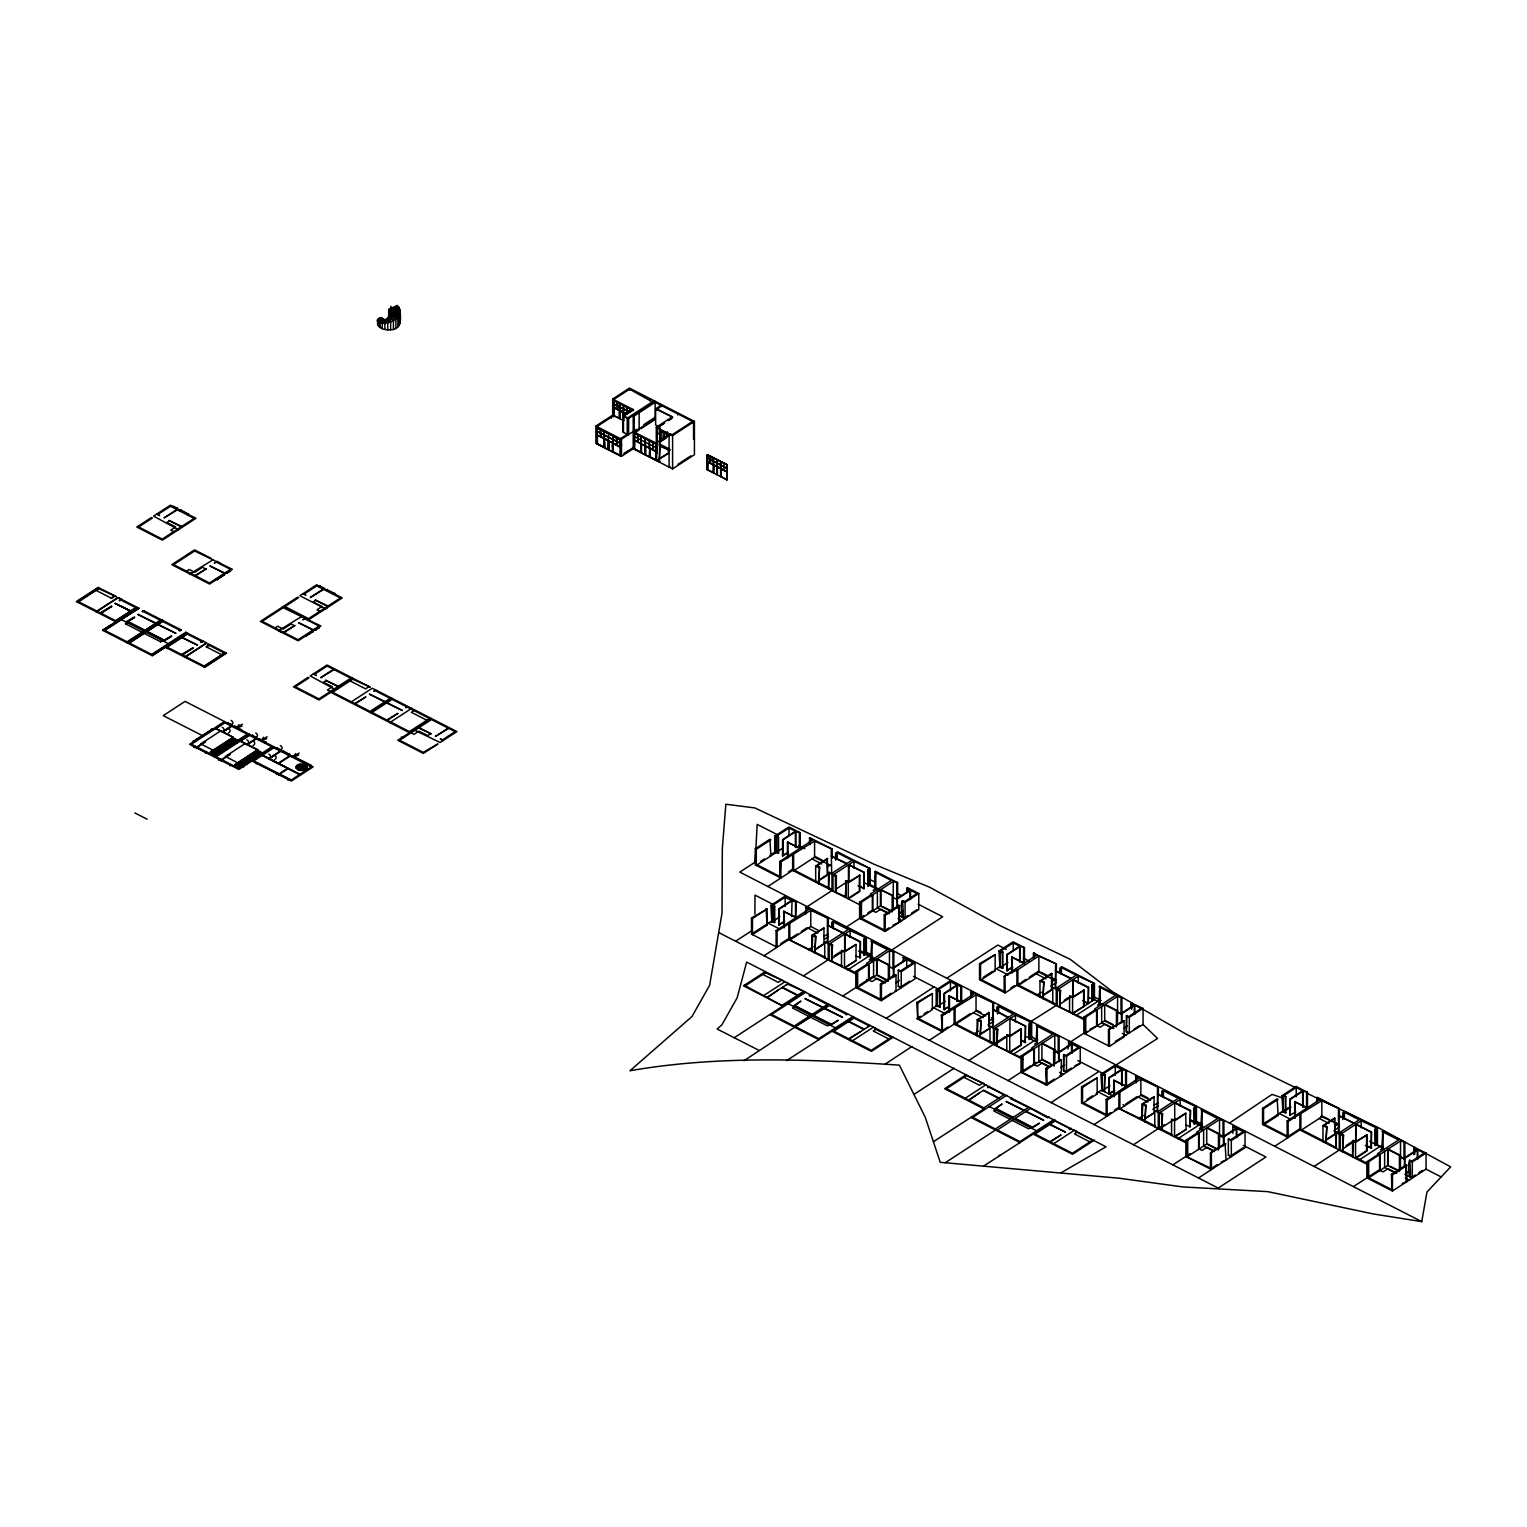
<?xml version="1.0" encoding="UTF-8"?>
<svg xmlns="http://www.w3.org/2000/svg" width="1527" height="1527" viewBox="0 0 1527 1527"><rect width="100%" height="100%" fill="white"/><g stroke="black" fill="none" stroke-linecap="round" stroke-linejoin="round"><path stroke-width="1.5" d="M596.981 427.827L620.668 439.642L620.477 455.886L596.866 443.765L596.866 427.655L620.057 439.661M597.172 443.632L597.362 435.252L597.362 443.498M613.243 451.877C607.937 430.442 625.287 459.703 620.668 439.642L596.866 427.655L596.962 434.89L620.668 447.201L620.477 438.688L627.215 434.317L627.215 418.188M604.482 439.032C607.116 462.452 599.118 430.748 608.319 440.998L608.223 449.606L608.319 440.998M608.91 441.303L608.815 449.892L608.815 441.36L613.262 443.002L613.071 436.092M612.747 443.269L612.651 451.877L612.842 443.193M613.644 416.718L613.644 399.54L629.582 389.175L653.193 402.365M626.853 414.18L627.158 407.385L627.063 414.275L613.568 407.48L613.644 400.608L632.961 410.61M613.873 400.475L613.568 407.48M619.504 418.283L613.816 415.573L613.988 407.747L619.428 410.648L619.504 418.283L619.485 403.815M620.267 455.676L620.172 447.182M623.608 412.786L623.512 420.803L623.512 412.844L627.368 414.084L627.063 407.69M621.489 456.363L633.209 448.728L672.586 468.904L694.422 454.702L694.422 421.395L629.468 388.106L612.671 399.043L612.671 415.153L595.874 426.071L595.874 443.269L621.47 456.382L621.47 439.184L628.189 434.813L628.189 418.703L655.064 401.219M634.468 440.139L634.468 432.866L634.297 449.091L656.476 460.486L656.648 451.534L634.373 440.215L634.373 432.924L656.381 444.09L656.266 451.209M634.755 440.578L634.564 448.957L640.977 452.03L641.149 443.46M640.806 452.145L640.806 443.899M641.435 444.128L641.359 452.717L641.359 444.185M645.138 445.903L645.138 454.454M649.319 456.592L649.7 447.85M649.681 456.707L649.872 448.327L649.758 456.649L656.553 460.142M656.286 460.276L656.381 451.381M657.259 434.222L657.202 442.811L657.011 427.694M658.633 433.706L661.878 431.568L661.878 439.795M664.608 431.817L664.455 438.134L664.226 432.046M664.703 431.855L664.226 438.02M666.975 432.256L666.975 436.226L670.181 433.992M667.566 431.988L667.356 435.729M713.166 464.762L707.555 461.994L707.555 469.686L713.262 472.397L713.605 464.494M707.383 461.536L707.497 454.664L727.157 464.742L727.043 479.841L707.306 469.839L707.306 454.798L726.909 464.609L726.967 471.671M707.745 461.86L707.306 469.839M713.643 465.01L713.567 473.046L713.567 465.067L717.308 466.384L717.308 459.799L717.098 466.269M716.85 466.651L716.755 474.668L716.965 466.575M720.649 476.443L720.591 461.708M726.718 471.805L707.306 461.593L727.157 471.805L720.935 468.846L720.706 476.691M721.145 468.732L721.03 476.5L726.718 479.783L726.699 464.742M726.967 479.898L726.909 471.404M767.088 908.985L752.467 918.49L752.467 934.619L767.088 925.114L767.088 908.985L751.494 917.994L751.494 934.104L777.071 947.217L797.609 933.875M784.21 927.805L783.637 911.39L795.949 917.689L776.098 930.611L776.098 946.721L776.976 946.148M774.723 906.313L774.723 922.423L772.757 921.411L772.757 905.301L774.723 906.313L772.318 905.587L771.879 921.984L770.906 905.358L785.069 896.158L796.388 901.961L792.074 900.758L791.578 916.62M828.188 943.648L828.188 959.758L803.412 975.906M828.321 925.209L828.321 918.319L806.237 907L805.359 914.463M832.978 891.043L832.978 874.933L853.937 861.285L870.199 868.596L870.199 884.725L868.138 885.984L867.66 869.607L868.768 868.882M836.338 891.749L836.338 875.639L835.422 876.174L835.422 892.283L846.187 896.788L846.187 880.678L848.668 881.957L859.854 875.257L859.854 891.386L848.287 898.888L848.287 882.778L859.854 875.257M842.789 996.043L855.807 987.568L881.384 1000.681L881.384 984.571L896.005 975.066L895.013 974.57L880.411 984.075L880.411 1000.185L891.1 993.237M917.746 1019.158L917.746 1003.048L932.348 993.543L916.754 1002.533L917.746 1019.158L932.348 1009.652L932.348 993.543M936.605 1005.739L940.002 1006.961L940.002 990.851L938.036 989.84L950.462 981.766L956.856 985.049L956.856 1001.158M970.16 1013.699L942.35 1031.775L941.357 1015.15L961.227 1002.246L948.916 995.928L948.916 1012.038M929.275 1040.288L942.35 1031.775L942.35 1015.646L976.039 994.879L993.581 1002.857L971.516 991.538L970.638 996.711M948.152 1007.381L943.991 1009.519L943.991 993.409L956.856 985.049M944.488 1009.767L944.488 993.657L957.353 985.297L961.666 986.499L950.348 980.697L936.185 989.916L936.185 1006.026L931.375 1009.156M949.489 1012.344L949.489 996.234M950.462 990.966L950.462 981.766M954.108 1008.011L954.108 1024.121L1022.975 1059.433M957.353 1001.407L957.353 985.297M971.516 996.138L971.516 991.538M955.081 1008.526L955.081 1024.636L976.039 1010.989L976.039 994.879M980.315 1034.466L989.229 1028.664L989.229 1012.554L977.165 1019.826L977.165 1035.955L978.024 1019.272M995.146 954.661L980.544 964.167L980.544 980.277L995.146 970.771L995.146 954.661L979.551 963.652L979.551 979.78L1005.148 992.894L1020.265 983.064M988.732 1026.125L988.732 1012.306M992.703 1003.43L992.665 1025.858L993.104 1009.462L1008.412 1017.306M993.581 1012.057L993.581 1002.857M997.036 1011.504L997.036 1006.904L999.002 1005.625L1031.66 1022.365L1031.66 1038.475L1025.991 1036.604M997.532 1014.062L997.532 1007.152L998.62 1006.446L1013.432 1014.043L993.352 1027.117L989.992 1026.411L989.992 1042.521L990.851 1041.948M998.62 1013.355L998.62 1006.446M1011.714 970.867L1011.714 957.047L1024.025 963.365L1004.174 976.268L1004.174 992.378L1005.033 991.825L981.422 979.704M997.15 1043.056L1009.92 1034.733L1009.92 1018.624L1025.686 1026.182L1010.359 1018.337M1015.417 1021.964L1015.417 1015.054L1031.66 1022.365M1019.654 962.277L1019.654 946.167L1013.26 942.884L1000.834 950.958L1002.8 951.97L1002.8 968.099L999.422 966.858L996.348 968.862L1008.164 974.913M1020.151 960.235L1020.151 946.416L1024.464 947.618L1013.145 941.815L998.982 951.035L999.956 967.66L1000.395 951.245L1002.8 951.97M1021.315 1029.026L1009.767 1036.547L1009.767 1052.657L1021.315 1045.136L1021.315 1029.026L1020.819 1044.888L1011.924 1050.671M1032.825 1048.362L1021.067 1055.997L1021.067 1072.107L1008.068 1080.582M1021.41 1040.631L1025.247 1042.578L1025.247 1026.468M1030.229 1022.651L1029.122 1023.376C1029.255 1036.279 1025.59 1038.971 1037.005 1041.223L1037.005 1025.113L1059.089 1036.432L1059.127 1061.628M1030.725 1039.028L1030.725 1022.899L1029.618 1023.624L1029.122 1039.486L1030.229 1038.761M1037.291 1026.278L1037.291 1042.387L1036.127 1041.796L1037.005 1025.113M1038.856 1045.575L1038.856 1061.704L1049.679 1067.239M1068.06 1048.954L1068.938 1041.471L1080.257 1047.274L1080.257 1063.384L1046.663 1085.239L1045.671 1068.614L1061.284 1059.604L1046.663 1069.11L1046.663 1085.239L1021.067 1072.107L1030.973 1065.674M1059.089 1036.432L1054.775 1035.23L1054.775 1051.339L1058.955 1053.496M1056.264 989.305L1056.264 1005.415L1031.049 1021.391M1058.65 1061.38L1058.65 1052.179L1071.496 1043.8L1068.06 1042.044M1061.284 1075.733L1060.292 1075.218L1061.284 1075.733L1061.284 1059.604M1080.257 1047.274L1066.514 1056.207L1066.514 1072.317L1063.556 1070.809L1063.575 1054.699L1065.961 1055.424L1078.386 1047.331L1071.992 1044.067L1058.211 1053.115L1058.211 1037.005M1063.556 1070.809L1063.995 1054.413M1071.496 1050.71L1071.496 1043.8M1071.992 1053.267L1071.992 1044.067M1097.149 1077.852L1082.548 1087.358L1082.548 1103.467L1097.149 1093.962L1097.149 1077.852L1081.555 1086.842L1081.555 1102.971L1107.151 1116.084L1107.151 1099.974L1140.841 1079.188L1158.382 1087.167L1136.298 1075.848L1135.439 1081.021M1106.159 1115.569L1106.159 1099.459L1126.01 1086.556L1113.717 1080.238L1113.717 1096.348M1108.487 1045.842L1108.487 1029.732L1124.082 1020.742L1124.082 1036.852L1109.461 1046.358L1109.346 1045.289M1118.89 1092.32L1118.89 1108.449L1094.076 1124.578M1121.658 1085.468L1121.658 1069.358L1115.264 1066.075L1102.838 1074.149L1104.804 1075.161L1104.365 1091.557L1104.804 1075.161M1122.135 1085.716L1122.135 1069.606L1126.468 1070.809L1115.149 1065.006L1100.967 1074.225L1101.96 1090.832L1102.399 1074.435L1104.365 1075.447M1126.468 1086.919L1126.468 1070.809M1134.313 1014.138L1134.313 1004.938L1130.858 1003.163L1130.858 1007.763M1136.298 1082.758L1136.298 1075.848M1158.268 1112.496L1158.249 1128.606L1157.275 1128.109M1236.297 1135.019L1236.297 1128.109L1232.862 1126.353L1232.862 1133.263M1278.137 1099.306L1263.535 1108.812L1263.535 1124.922L1278.137 1115.416L1277.164 1098.81L1262.543 1108.316L1262.543 1124.426L1288.139 1137.539L1288.139 1121.429L1321.828 1100.662L1339.37 1108.621L1317.286 1097.302L1316.427 1102.475M1294.705 1117.821L1294.705 1101.692L1307.017 1108.01L1287.146 1120.913L1287.146 1137.042L1299.42 1129.064M1274.721 1146.262L1299.878 1129.904L1299.878 1113.775M1302.646 1106.922L1302.646 1090.812L1296.251 1087.529L1283.825 1095.622L1285.791 1096.634L1285.791 1112.744L1282.394 1111.503L1262.562 1124.406M1303.123 1107.19L1303.123 1091.061L1307.456 1092.263L1296.137 1086.461L1281.955 1095.68L1282.947 1112.305L1283.386 1095.909L1285.791 1096.634M1339.37 1117.84L1339.37 1108.621M1417.285 1158.783L1417.285 1149.583L1413.849 1147.808L1413.849 1154.717M754.892 914.215L754.987 895.127L774.036 904.9M1306.883 1093.237L1377.335 1127.117L1450.65 1166.876L1426.962 1192.033L1421.752 1221.638L1373.288 1213.946L1267.734 1191.633L1182.833 1186.937L1119.138 1178.214L940.231 1162.314L925.286 1117.325L899.384 1065.14C809.902 1059.223 718.663 1055.252 629.983 1070.751L691.998 1016.524L709.616 985.278L722.004 913.241L722.328 848.554L725.859 804.233L754.892 807.936L874.303 864.358L929.676 887.244L999.593 925.419L1070.255 959.338L1112.954 992.054L1187.3 1034.81L1296.347 1088.083M233.917 741.588L234.624 739.412L230.978 740.08M258.559 754.166L259.266 751.99L255.601 752.658M300.418 770.41L302.651 764.092M377.513 320.441L378.142 318.78L386.579 320.555L377.646 321.472L377.513 319.792L386.446 320.231M378.142 321.185C375.432 328.019 385.625 330.576 390.645 329.775C401.506 329.927 401.257 317.998 399.73 310.057L388.679 311.184L399.845 311.756M399.215 314.238L399.845 312.596L388.679 312.042L399.215 314.238L399.215 325.614M305.305 768.31L305.037 765.943M384.861 329.488L384.861 322.789L388.679 316.7L388.679 309.523L397.268 305.362L399.73 309.237L399.463 324.029M241.972 726.165L236.78 727.825L239.014 724.657M266.595 738.744L261.422 740.423L263.637 737.236M298.624 755.121L293.432 756.781L295.665 753.613M386.579 321.281L378.142 319.506L379.498 318.017L385.014 320.231M397.879 316.566L399.215 315.058L388.679 312.863L397.879 316.566L397.879 327.102M382.265 322.731L388.679 317.425L384.861 323.514L382.265 322.731L382.265 328.706M222.503 731.929L222.732 731.777A5.917 3.417 0 0 0 222.236 727.253M268.828 758.919L269.306 758.595A5.917 3.417 0 0 0 268.809 754.09M743.954 1060.75L829.276 1004.403M597.057 434.813L620.057 446.724M604.215 431.53L604.406 438.459L597.172 435.386M600.55 436.493L600.455 429.507L600.798 436.607M604.158 438.344L604.158 431.282L604.215 438.593M613.988 415.459L596.866 426.567L596.866 443.765L597.191 427.694M616.45 437.81L616.774 444.93L616.641 437.676M634.392 433.153L634.297 440.272L656.476 451.935M620.057 443.307L596.981 431.244L620.248 443.174M634.583 436.684L656.076 447.697M637.58 434.775L637.981 441.837M640.958 436.512L641.187 443.689L641.187 436.627M637.752 441.723L637.656 434.718M620.344 455.332L612.842 451.744M645.138 438.65L645.348 445.827M645.348 438.764L645.425 445.769M649.299 440.788L649.299 447.85M649.509 440.902L649.509 447.965M652.697 442.544L652.907 449.701L652.869 442.41M656.476 444.357L634.297 432.981L639.145 429.908L639.145 412.729M656.19 451.801L656.648 444.242M628.189 434.813L622.997 432.16L622.997 416.031L633.056 409.484M659.206 426.51L664.569 422.96M671.746 418.245L668.158 420.593L671.861 418.303M885.106 1064.166L911.81 1046.606M886.252 1018.28L934.066 986.919M968.786 1060.502L993.466 1044.296L993.466 1028.186M193.547 741.244L212.52 728.875M224.469 721.527L189.577 744.298L238.861 769.455L273.734 746.703M215.402 728.322L224.335 722.481M215.88 728.57L224.832 722.729M226.721 723.493L228.115 722.595M193.814 747.257L195.208 746.359M194.559 747.638L195.952 746.722M220.575 730.956L200.724 743.897L213.284 750.311M196.868 746.989L205.152 741.588M230.176 725.268L231.57 724.352M197.346 747.237L205.63 741.836M196.525 748.65L197.918 747.734M222.293 731.834L231.226 726.012M224.507 730.689L228.21 728.264M222.789 732.082L231.722 726.26M233.612 727.024L235.024 726.108M236.78 727.825L242.449 724.122M205.401 753.174L206.794 752.277M240.273 730.421L241.667 729.505M210.211 752.048L233.135 737.369L215.422 728.589M210.707 752.296L232.944 737.789M213.055 753.479L235.273 738.973M238.327 742.065L237.143 741.454L217.54 754.262M214.219 756.877L249.092 734.124M240.522 741.149L249.455 735.327M251.363 736.09L252.757 735.174M218.456 759.854L219.85 758.938M219.182 760.236L220.575 759.32M245.198 743.534L225.366 756.476L237.926 762.908L257.758 749.967L240.063 741.168M221.491 759.587L229.775 754.185M254.799 737.846L256.192 736.93M221.988 759.835L230.272 754.433M221.167 761.229L222.56 760.331M246.935 744.432L255.868 738.591M247.412 744.68L256.364 738.839M258.254 739.602L259.647 738.705M261.422 740.423L267.091 736.72M230.023 765.771L231.417 764.855M264.896 743L266.309 742.103M234.853 764.626L257.09 750.12M235.33 764.874L257.567 750.368M237.678 766.077L259.914 751.57M261.785 754.052L242.163 766.84M275.986 748.669L277.38 747.772M256.154 763.901L257.567 762.985M279.193 750.311L280.586 749.394M268.695 758.595L280.243 751.055M270.909 757.43L274.402 755.159M269.191 758.843L280.739 751.303M282.4 751.952L283.793 751.036M288.317 754.968L289.71 754.052M278.067 763.366L289.615 755.827M278.544 763.634L290.111 756.094M292.001 756.858L293.394 755.941M293.432 756.781L299.101 753.078M276.864 774.475L278.258 773.559M279.155 773.826L287.439 768.425M279.651 774.074L287.935 768.673M278.83 775.487L280.224 774.571M287.687 780.011L289.08 779.094M309.485 765.79L310.897 764.874M831.871 958.498L845.08 949.909L845.08 933.799L860.407 941.644L860.407 957.753L856.132 956.074M734.239 1037.73L804.71 991.787L787.989 984.266L786.405 984.724M1161.932 1127.365L1175.16 1118.757M172.646 507.174L174.04 506.258M176.082 508.93L177.476 508.014M176.903 509.541L164.038 517.92L177.38 509.808M179.537 510.705L180.93 509.789M169.535 520.726L166.92 522.444L175.681 526.93L170.738 530.155L173.677 531.682M187.172 514.618L188.565 513.702M76.77 601.791L98.587 587.609M78.621 601.733L98.682 588.678M111.204 598.107L113.8 596.427M114.201 596.618L111.605 598.317L95.686 590.185M96.048 611.678L117.865 597.496L138.957 608.261L104.886 630.422M96.449 611.869L118.266 597.687L121.244 599.214L119.278 600.493L121.263 600.245M100.305 612.842L111.891 606.334L101.202 613.3M100.706 613.033L111.471 606.143M115.327 603.528L131.093 611.086M119.698 600.684L121.645 599.424M186.485 571.193L189.1 569.495L194.692 572.358L202.48 567.28L205.439 568.808M115.632 620.687L135.693 607.631M210.974 558.328L194.502 549.892L171.787 564.685L209.619 584.058L232.333 569.285L194.616 550.98L173.639 564.608L209.504 582.99L230.482 569.361L216.49 562.184L214.257 563.062L216.872 561.363L220.098 563.024M151.727 654.434L185.76 632.293L187.172 632.98L152.223 655.694L102.614 630.307L137.545 607.574L138.537 608.07L104.466 630.231L127.524 642.027L160.717 620.439L142.584 611.163M102.614 630.307L110.898 624.906M137.545 607.574L116.147 621.489M103.034 630.479L138.957 608.261M213.417 559.588L189.94 573.98M195.017 575.564L206.45 568.712L195.513 575.832M127.218 621.623L134.3 617.137M142.526 611.659L144.34 611.048L142.106 611.487L143.443 610.609L181.255 629.945L179.919 630.823L179.003 630.384L180.358 629.506M128.153 621.584L134.72 617.309L126.798 621.432L144.931 630.689M127.982 622.043L125.367 623.741L142.316 632.407M125.787 623.932L128.383 622.233M217.216 579.592L223.992 575.183M227.046 573.179L230.119 571.193M127.123 641.817L160.297 620.248M127.237 642.886L162.148 620.191M127.619 643.096L162.549 620.382M129.49 643.02L162.645 621.451M160.411 641.684L163.007 639.985M163.408 640.195L160.812 641.874L143.862 633.228M164.153 640.042L171.616 636.225L164.611 640.786L146.897 631.701M171.196 636.034L164.21 640.577L146.477 631.51M179.422 630.575L181.255 629.945M180.396 630.517L162.263 621.26L129.07 642.848L152.108 654.625L186.752 632.789L152.223 655.694M165.336 647.181L187.134 632.999M167.187 647.124L187.248 634.068M181.618 654.51L193.204 648.002L182.496 654.968M201.679 641.455L200.591 642.161L203.435 641.34L201.01 642.352M182.018 654.72L192.784 647.811M184.614 657.068L206.431 642.886M185.015 657.259L206.851 643.058L185.76 632.293M208.741 645.081L206.126 646.78L222.045 654.911M206.546 646.971L209.142 645.291M318.914 586.75L320.307 585.853M322.369 588.525L323.762 587.609M204.179 666.077L224.259 653.022M323.17 589.136L310.305 597.496L323.667 589.384M204.294 667.146L226.111 652.964M613.663 400.818L613.969 407.213L627.273 414.141M325.805 590.281L327.198 589.384M613.969 404.025L630.365 412.214M315.803 600.321L313.188 602.02L321.968 606.524L317.005 609.75L319.964 611.258M275.051 627.921L277.666 626.223L283.259 629.086L291.046 624.009L294.005 625.536M619.676 403.911L619.676 410.496M302.938 593.717L305.877 595.225L304.35 593.946L316.776 585.853L340.406 597.973L308.549 618.664L284.938 606.563L298.662 597.63L297.689 597.133L260.353 621.413L298.185 640.806L320.918 626.013L283.182 607.708L262.205 621.336L298.07 639.718L319.048 626.089L305.056 618.912L302.823 619.79L305.438 618.091M333.44 594.194L334.833 593.297M623.665 405.609L623.36 412.385L623.474 405.495M278.506 630.708L301.983 616.316M283.602 632.293L295.016 625.44L284.079 632.56M324.774 609.273L327.179 607.708M308.664 619.752L342.258 597.897L316.662 584.784L299.865 595.702L325.461 608.834M623.913 415.993L633.552 409.732L612.671 399.043M620 418.799L620 410.839L623.111 412.538L623.207 420.44M650.617 398.948L649.758 400.608M630.365 412.443L630.174 408.931L630.155 412.366L613.663 404.006L630.174 412.118M653.193 401.296L627.654 417.902L623.436 415.745L623.493 432.408M635.079 448.671L634.201 449.243L634.201 415.936L655.159 402.307L693.544 421.967L693.544 439.165L694.422 438.593M305.782 636.32L312.577 631.911M315.631 629.907L318.685 627.921M659.664 427.064L655.637 425.002L655.637 408.892L661.076 405.342M656.553 409.923L661.573 405.59L661.573 406.659M636.549 429.373L628.628 434.527L628.628 418.417M643.821 424.64L655.064 417.348M634.201 432.046L655.159 418.417M640.92 428.763L655.159 419.486L655.159 402.307M657.144 459.99L656.286 460.562L656.286 427.255L672.224 416.871M658.977 426.567L664.34 423.036M678.122 414.122L677.244 413.607M623.989 453.595L632.751 447.888M658.729 433.763L661.706 431.969M661.859 439.566L658.691 441.627L670.296 434.317M659.473 441.857L670.448 434.718M657.144 443.88L634.201 433.134M660.714 441.551L666.077 438.077M693.43 420.898L672.472 434.527L669.093 433.821L669.093 467.128L669.971 466.556M672.586 468.904L672.586 435.596L694.422 421.395M660.141 429.278L659.263 444.891L669.971 450.446L659.263 445.96L660.141 445.407L659.263 462.089L660.141 428.209L657.144 426.682L657.144 442.792M669.093 449.931L669.971 449.377L660.141 444.319M333.535 669.36L320.689 677.721L334.031 669.609M658.939 458.825L668.349 453.271L668.349 448.556M659.435 459.073L668.349 453.271M326.186 680.546L323.552 682.245L332.332 686.749L327.37 689.975L330.328 691.483M677.95 464.265L687.093 458.31M687.532 458.043L690.891 455.867M352.622 678.122L319.048 699.958L293.451 686.845L308.053 677.339L309.046 677.854L295.303 686.787L318.933 698.889L350.771 678.179L327.141 666.077L314.715 674.151L316.261 675.449L313.302 673.941M707.402 454.951L707.497 469.705M707.593 458.005L726.623 468.197M707.593 458.215L726.699 468.14M713.224 457.928L713.51 464.552L713.414 457.795M717.098 459.913L717.098 466.498M368.236 687.15L365.621 688.849L350.122 680.908M350.466 702.42L372.302 688.219L456.936 731.586L440.139 742.504L413.874 729.83M724.008 463.215L724.008 469.82M354.722 703.584L365.907 696.866L355.218 703.832M375.68 689.937L373.714 691.216L375.298 690.758L390.129 698.354L370.03 711.429L332.638 692.265L352.737 679.191L370.278 687.169L327.026 665.008L310.248 675.927L335.157 689.479M720.992 468.274L717.251 466.957L717.442 474.802M727.157 464.742L707.306 454.798M370.145 712.498L391.981 698.297M297.841 769.665L305.247 764.836M386.827 720.038L397.993 713.338L387.324 720.286M406.926 706.963L405.8 707.688L407.404 707.211M389.824 722.595L411.66 708.375M413.989 710.589L411.336 712.307L426.835 720.248M431.339 718.473L397.764 740.309L423.361 753.422L437.963 743.935L423.246 752.353L399.616 740.251L431.454 719.541L455.084 731.643L442.658 739.736L440.253 739.011L443.212 740.519M414.561 729.391L416.279 728.264M430.328 733.914L427.713 735.613L418.932 731.128L413.97 734.353L411.011 732.845M448.194 728.112L435.329 736.491L448.69 728.379M809.176 842.942L810.035 837.769L832.12 849.088L814.578 841.11L780.889 861.896L780.889 878.006L755.292 864.893L755.292 848.764L769.913 839.258L770.887 855.883L769.913 855.387L774.704 852.257L774.704 836.147L788.886 826.928L800.205 832.73L800.205 848.84M795.395 847.39L795.395 831.28L788.982 827.997L776.575 836.071L778.102 837.369L776.136 836.357L776.136 852.486L756.285 865.389L756.285 849.279L770.887 839.774M774.704 852.257L775.697 852.753L776.136 836.357M788.524 852.429L782.53 855.75L782.53 839.64L795.395 831.28M783.027 856.017L783.027 839.888L795.872 831.528L800.205 832.73M787.455 858.269L787.455 842.16L800.186 848.191L812.612 840.117L809.176 838.342M760.77 861.323L764.416 858.938M781.9 848.726L776.575 852.2L778.541 853.211L778.541 837.082M776.136 852.486L778.541 853.211M782.53 855.75L786.195 853.364M780.774 860.808L779.896 877.491L779.896 861.381L799.747 848.478L787.455 842.16M788.371 871.993L792.169 869.512M767.852 886.481L792.628 870.371L792.628 854.242M814.578 841.11L814.578 857.239L793.62 870.867L793.62 854.757M794.498 870.295L816.563 881.613L815.685 882.186L815.685 866.057L827.271 858.537L827.768 874.895L818.835 880.697M835.574 860.045L835.574 853.135L837.54 851.856L870.199 868.596M827.768 858.785L817.06 865.752L819.56 867.031L818.682 883.713L819.56 867.031M836.052 858.002L837.159 852.677L851.971 860.274L831.891 873.349L828.512 872.642L828.512 888.752L829.39 872.07M827.462 866.878L830.077 865.179M771.879 921.984L772.318 905.587M772.757 905.301L785.183 897.227L791.578 900.491L778.713 908.87L778.713 924.98L784.725 921.64M818.357 880.449L827.271 874.647L827.271 858.537M831.642 871.802L831.242 849.661M779.209 925.228L779.209 909.119L792.074 900.758M735.632 941.224L752.105 930.477M783.637 911.39L796.388 917.403L808.814 909.328L805.359 907.572M753.326 932.921L771.345 921.201L774.723 922.423M772.757 921.411L779.858 916.792M846.187 896.788L845.309 897.361L846.187 880.678M778.713 924.98L784.229 921.392M807.21 906.656L831.986 890.527L831.986 874.417M835.67 889.287L848.458 880.964L848.458 864.855L864.206 872.413L848.897 864.568L848.897 880.678M868.138 885.984L868.138 869.856L869.264 869.13L869.264 885.259L879.705 890.604M764.015 955.749L777.071 947.217L777.071 931.107L810.78 910.34L828.321 918.319M783.637 927.5L784.076 911.104M875.544 871.344L874.666 888.027L875.544 871.344L897.628 882.663L897.628 898.773M848.668 898.067L859.357 891.119L859.357 875.009M867.66 885.736L868.768 885.011L864.53 882.835M858.04 885.87L864.206 888.542L864.206 872.413M780.774 943.686L788.371 938.742M801.331 931.451L806.924 927.805M810.78 910.34L810.78 926.45L789.803 940.098L789.803 923.969M873.177 890.336L875.83 888.619L875.83 872.509M906.599 892.875L907.458 887.702L918.777 893.505L918.777 909.615L885.202 931.47L859.606 918.357L859.606 902.228L871.363 894.593M880.888 905.664L880.888 889.535L893.18 895.853L880.449 889.821L880.449 905.95L860.598 918.853L860.598 902.743L893.295 881.461L897.628 882.663M812.765 934.715L811.887 951.397L811.887 935.288L823.95 928.015L823.95 944.125L815.036 949.928M843.152 932.768L827.386 925.209L842.713 933.054M831.757 926.965L831.757 922.365L833.723 921.086L866.382 937.826L866.382 953.936L863.843 954.948L863.843 938.838L864.95 938.112L864.95 954.222L863.843 954.948M823.95 928.015L813.261 934.963L815.742 936.242L814.864 952.924L815.742 936.242M832.253 927.213L833.341 921.907L848.172 929.504L828.073 942.579L824.714 941.854L824.714 957.983L825.592 957.41L788.829 939.582L788.829 923.472M765.313 971.63L743.477 985.831L782.836 1006.007L744.336 985.259M745.329 985.774L765.428 972.699M823.664 936.108L828.321 934.429M808.508 949.679L813.185 946.625M824.637 939.181L828.436 936.7M846.569 926.832L863.977 915.513M867.66 913.108L871.363 910.703M814.54 949.679L827.825 941.033L827.825 924.923M897.189 907.611L897.189 898.41L910.035 890.05L906.599 888.275M893.295 897.571L896.75 899.346L910.531 890.298L916.925 893.562L904.499 901.655C896.96 894.65 905.587 942.388 902.533 900.644M866.382 937.826L850.138 930.516L829.18 944.144L829.18 960.254L827.195 959.261M780.927 980.639L778.293 982.357L762.794 974.398M782.95 980.678L764.435 972.203M889.019 927.843L884.209 930.955L884.209 914.845L898.83 905.339L899.804 921.964L892.932 925.286M885.202 931.47L885.202 915.36L899.804 905.855M899.155 915.532L905.053 918.548L905.053 902.438L918.777 893.505M764.015 995.356L785.012 981.708M767.413 997.074L788.39 983.426M767.89 997.341L778.102 990.126M829.18 960.254L842.37 966.018L841.511 966.591L841.511 950.462L844.87 951.168L856.036 944.488L856.036 960.598L844.488 968.118L844.488 951.989L856.036 944.488M899.021 913.318L902.686 910.932M834.143 955.883L840.098 952.008M899.518 913.585L903.182 911.18M859.968 958.04L860.407 941.644M864.339 955.196L864.339 939.086L865.446 938.361L865.446 954.47L866.382 953.936M908.05 915.456L904.499 917.765L902.533 916.754M911.6 913.146L916.925 909.691M871.745 956.685L870.867 957.257L871.745 940.575L893.81 951.875L893.868 977.089M782.721 1004.938L802.801 991.863M1061.15 1172.717L1106.025 1146.815L805.645 992.302L771.593 1014.462L794.212 1026.068L827.405 1004.48L809.692 995.394M847.867 969.836L869.703 955.635M810.57 994.821L809.215 995.699L810.188 995.642M795.109 1006.274L792.475 1007.973L809.005 1016.448M855.807 987.568L855.807 971.458L867.546 963.823M888.943 979.17L889.382 965.064L877.071 958.765L877.071 974.875L856.781 988.084L856.781 971.955L889.497 950.691L893.81 951.875M891.787 950.004L942.713 916.754L918.09 904.156M859.72 985.03L867.546 979.933L866.572 979.418M868.997 978.979L872.585 976.65L884.4 982.701M902.781 962.105L903.66 956.933L914.978 962.735L914.978 978.845L881.384 1000.681M794.326 1027.137L829.371 1005.491L847.084 1014.558M893.371 976.841L893.371 967.622L906.236 959.261L902.781 957.486M889.497 966.801L892.951 968.576L906.733 959.51L913.127 962.793L900.701 970.867L898.296 970.141L898.296 986.27L901.235 987.778L901.235 971.668L914.978 962.735M830.134 1024.216L827.5 1025.915L810.971 1017.459M895.7 982.796L899.384 980.41M898.296 986.27L900.701 986.996M852.887 1016.524L818.816 1038.665L796.178 1027.079M786.634 1060.578L853.86 1017.02M902.476 985.831L909.577 981.212M848.707 1038.761L859.911 1032.042M849.203 1039.009L870.161 1025.38M946.797 978.196L997.818 945.041L1006.293 949.374M851.703 1041.299L873.559 1027.098M875.582 1028.148L874.704 1028.721L891.367 1037.253L871.287 1050.328L833.895 1031.164L853.975 1018.089L868.806 1025.686L868.214 1026.659M875.868 1029.313L873.253 1031.011L888.752 1038.952M936.185 1006.026L937.158 1006.522L937.158 990.412L940.002 990.851M999.956 967.66L1000.395 951.245M1012.802 967.316L1006.789 970.638L1006.789 954.528L1019.654 946.167M1007.286 970.905L1007.286 954.776L1020.151 946.416M948.916 995.928L961.666 1001.96L974.073 993.867L970.638 992.111M920.418 1016.276L916.773 1018.643L942.35 1031.775M924.064 1013.89L927.729 1011.523M1011.714 957.047L1024.464 963.079L1036.89 955.005L1033.435 953.23L1033.435 957.83M937.158 1006.522L937.597 990.126M939.811 1004.804L945.137 1001.349M983.216 977.395L992.34 971.458M1002.609 965.923L1007.935 962.468M893.238 1037.196L871.383 1051.397L832.024 1031.221M943.991 1009.519L947.675 1007.133M1006.789 970.638L1012.306 967.068M1033.435 953.23L1056.379 963.976L1056.379 970.886M1056.379 963.976L1038.856 955.997L1017.879 969.645L1004.174 976.268M941.357 1031.259L947.943 1026.984M1010.74 988.122L1014.539 985.64M1021.945 981.976L1026.01 979.322M1029.293 977.204L1038.742 971.057M1038.856 955.997L1038.856 972.126L1017.879 985.755L1017.879 969.645M993.104 1009.462L1007.973 1017.593M989.229 1012.554L978.521 1019.521L981.021 1020.799L980.143 1037.482L981.021 1020.799M1040.841 996.501L1039.963 997.074L1039.963 980.945L1051.53 973.424L1052.027 989.801L1043.113 995.585M1071.21 978.425L1055.462 970.867L1070.79 978.712M1059.833 972.642L1059.833 968.023L1061.799 966.744L1094.458 983.483L1094.458 999.612L1088.789 997.723M1052.027 973.672L1041.319 980.639L1043.819 981.918L1042.941 998.601L1043.819 981.918M1060.33 972.89L1061.418 967.564L1076.23 975.161L1056.15 988.236L1052.79 987.53L1052.79 1003.64L1053.649 1003.067M988.923 1020.647L993.581 1018.967L991.195 1017.746M1051.721 981.766L1054.355 980.067M973.787 1034.218L978.463 1031.164M987.988 1024.98L993.714 1021.258M1036.585 995.337L1041.261 992.283M1050.786 986.098L1056.512 982.376M979.819 1034.218L989.229 1028.664M1044.392 994.172L1051.53 989.534L1051.53 973.424M1059.299 988.942L1055.462 986.976L1055.901 970.58M1015.417 1015.054L994.44 1028.683L994.44 1044.812L1022.327 1058.077M1094.458 983.483L1078.215 976.173L1057.238 989.82L1057.238 1005.93L1085.124 1019.196M913.929 1094.439L954.165 1068.232M1007.648 1050.557L1006.77 1051.13L1006.77 1035.02L1010.149 1035.726L1020.819 1028.778M995.451 1043.017L1005.377 1036.547M1055.272 1004.919L1056.15 1004.346L1043.819 998.028M1070.446 1011.676L1069.568 1012.248L1069.568 996.138L1072.947 996.845L1084.113 990.145L1084.113 1006.274L1072.947 1012.955M1064.204 1000.261L1068.175 997.685M1059.948 1004.174L1073.157 995.585L1073.157 979.456L1088.484 987.301L1088.484 1003.43L1082.738 1000.49M1093.523 1000.147L1093.523 984.037L1092.416 984.762L1091.92 1000.624L1091.92 984.495L1093.027 983.77M1121.944 1022.746L1121.887 997.551L1099.803 986.232L1099.803 1002.342L1094.401 999.574L1072.565 1013.775L1072.565 997.665L1084.113 990.145M1084.208 1001.75L1088.045 1003.716L1088.484 987.301M1103.964 1005.491L1098.944 1002.915L1099.803 986.232M966.476 1074.531L944.64 1088.732L983.999 1108.907L933.398 1141.719M1025.247 1042.578L1025.686 1026.182M1091.92 1000.624L1093.027 999.899M1013.145 1054.393L1034.982 1040.192M1075.943 1015.512L1097.837 1001.33M1034.657 1044.105L1037.291 1042.387M1097.455 1005.224L1100.089 1003.506L1100.089 987.396M1046.549 1068.041L1046.549 1084.151L1021.067 1072.107L1022.059 1072.622L1022.059 1056.512L1054.775 1035.23M982.09 1083.559L979.475 1085.258L963.957 1077.318M1109.346 1029.16L1109.461 1046.358L1083.865 1033.245L1083.865 1017.116L1095.622 1009.481M1113.355 1024.751L1105.147 1020.551L1084.857 1033.741L1084.857 1017.631L1117.573 996.348L1121.887 997.551M984.113 1083.578L966.591 1075.6L946.492 1088.675L983.884 1107.838L1003.983 1094.764L989.152 1087.167L987.568 1087.625L989.534 1086.346M964.32 1098.829L986.156 1084.628M968.576 1099.994L983.636 1090.183L998.963 1098.028M969.053 1100.242L979.265 1093.027M1054.222 1066.018L1054.661 1049.622L1042.349 1043.304M1032.825 1064.472L1036.184 1062.296M1022.059 1072.622L1042.349 1059.433L1050.557 1063.632M1117.02 1024.827L1117.459 1010.74L1105.147 1004.422M1070.79 1041.758L1086.785 1031.336M1090.087 1029.198L1096.596 1026.106L1096.596 1009.977L1094.63 1008.984L1115.607 995.337L1098.944 986.805M1130.858 1003.163L1143.055 1008.393L1143.055 1024.502L1157.542 1038.455L1116.065 1064.949M1121.887 1013.661L1117.573 1012.458L1121.887 1013.661L1134.79 1005.186L1141.184 1008.469L1128.777 1016.543L1126.372 1015.818L1126.372 1031.928L1129.312 1033.435L1129.312 1017.326L1143.055 1008.393M1134.313 1004.938L1121.448 1013.298L1121.448 1022.498M1006.808 1095.222L972.756 1117.363L1019.979 1141.585L1054.05 1119.425M1124.082 1020.742L1108.487 1029.732M1011.733 1097.741L1010.378 1098.619L1028.568 1107.38L995.375 1128.968M996.272 1109.175L993.638 1110.873L1010.168 1119.348M1060.979 1067.335L1064.643 1064.949M1123.777 1028.473L1127.441 1026.068M1126.372 1031.928L1126.811 1015.531M1045.671 1084.724L1054.413 1079.055M1067.736 1070.37L1071.286 1068.06M1074.836 1065.77L1080.257 1063.384M1115.244 1041.452L1143.055 1024.502M1134.103 1029.198L1139.409 1025.724M945.289 1162.696L996.367 1129.465M997.341 1129.98L1030.534 1108.392L1047.77 1117.783L1049.125 1116.905M1051.072 1102.589L1098.944 1071.42M1101.96 1090.832L1102.399 1074.435M1031.298 1127.117L1028.664 1128.835L1012.134 1120.36M1112.458 1091.442L1108.793 1093.828L1108.793 1077.718L1121.658 1069.358M1114.786 1090.507L1109.289 1094.096L1109.289 1077.967L1122.135 1069.606M1113.717 1080.238L1126.449 1086.27L1138.875 1078.196L1135.439 1076.42M984.228 1165.674L1055.042 1119.921M1087.052 1099.402L1092.511 1095.832M1109.938 1085.659L1102.838 1090.278L1104.804 1091.29M1049.87 1141.662L1061.074 1134.943L1050.366 1141.91M1071.343 1128.281L1069.377 1129.56L1069.969 1128.587L1055.138 1120.99L1050.118 1124.254L1065.445 1132.118L1049.698 1124.54L1035.058 1134.065L1072.45 1153.229L1092.53 1140.154L1075.867 1131.622L1076.745 1131.049M1052.867 1144.219L1074.722 1130.018M1077.031 1132.213L1074.416 1133.912L1089.915 1141.872M1110.835 1112.534L1107.037 1115.015L1083.407 1102.895M1114.634 1110.072L1118.432 1107.59M1125.8 1103.945L1137.004 1096.672M1140.841 1079.188L1140.841 1095.317L1119.883 1108.946L1119.883 1092.836M1142.826 1103.582L1141.948 1120.264L1141.948 1104.136L1154.03 1096.863L1154.03 1112.973L1145.097 1118.776M1173.213 1101.616L1157.466 1094.057L1172.774 1101.902M1161.837 1095.813L1161.837 1091.213L1163.803 1089.934L1196.462 1106.674L1196.462 1122.803L1194.4 1124.063L1193.923 1107.686L1195.03 1106.96M1154.03 1096.863L1143.322 1103.83L1145.823 1105.109L1144.945 1121.791L1145.823 1105.109M1162.333 1096.081L1163.421 1090.755L1178.233 1098.352L1158.153 1111.427L1154.775 1110.721L1154.775 1126.831L1155.653 1126.258L1143.322 1119.94M1094.401 1140.096L1072.565 1154.297L1033.187 1134.122M1153.725 1104.956L1158.382 1103.277M1138.569 1118.527L1143.265 1115.473M1152.79 1109.289L1158.516 1105.567M1144.62 1118.527L1154.03 1112.973M1196.462 1106.674L1180.199 1099.364L1159.241 1113.011L1159.241 1129.121L1160.119 1128.548M1171.572 1135.439L1171.572 1119.329L1174.95 1120.035L1185.62 1113.088L1186.116 1129.465L1174.568 1136.966L1174.568 1120.856L1186.116 1113.336M1133.473 1144.735L1164.223 1124.731M1186.212 1124.941L1190.048 1126.907L1190.468 1110.492L1175.16 1102.647M1194.4 1124.063L1194.4 1107.934L1195.526 1107.209L1195.526 1123.338M1203.028 1126.162L1200.928 1126.105L1201.806 1109.423L1223.89 1120.742L1223.929 1143.647M1193.923 1123.815L1195.03 1123.089M1190.048 1126.907L1190.468 1110.492M1177.947 1138.703L1199.783 1124.502M1202.093 1110.587L1202.093 1126.697L1199.458 1128.415L1203.333 1130.4M1211.35 1152.351L1211.465 1169.548L1185.868 1156.435L1185.868 1140.306L1197.626 1132.671M1217.401 1148.991L1207.151 1143.742L1186.861 1156.932L1186.861 1140.822L1219.558 1119.539L1223.89 1120.742M1229.445 1123.07L1272.067 1094.401L1283.004 1098.123M1219.023 1148.018L1219.443 1133.931L1207.151 1127.613M1172.87 1164.891L1190.239 1153.591M1232.862 1126.353L1245.039 1131.583L1245.039 1147.693L1198.485 1177.985M1282.947 1112.305L1283.386 1095.909M1236.297 1128.109L1223.451 1136.489L1223.451 1145.689M1219.558 1135.649L1223.012 1137.424L1236.794 1128.377L1243.188 1131.641L1230.762 1139.734L1228.357 1139.008L1228.357 1155.118L1231.316 1156.626L1231.316 1140.516L1245.039 1131.583M1295.774 1111.961L1289.781 1115.302L1289.781 1099.173L1302.646 1090.812M1290.277 1115.55L1290.277 1099.421L1303.123 1091.061M1217.248 1164.643L1210.472 1169.033L1210.472 1152.923L1225.093 1143.418L1226.066 1160.043L1221.161 1162.085M1226.066 1143.933L1210.472 1152.923M1294.705 1101.692L1307.436 1107.724L1319.862 1099.65L1316.427 1097.875M1282.394 1111.503L1288.292 1107.686M1290.926 1107.113L1283.825 1111.732L1285.791 1112.744M1228.357 1155.118L1230.762 1155.844L1243.188 1147.77M1322.706 1116.199L1300.87 1130.4L1300.87 1114.29M1301.748 1129.827L1323.814 1141.146L1322.955 1141.719L1322.955 1125.609L1334.522 1118.069L1335.018 1134.446L1326.104 1140.249M1354.201 1123.089L1338.454 1115.512L1353.762 1123.357M1342.825 1119.577L1342.825 1112.668L1344.791 1111.408L1377.449 1128.148L1377.449 1144.257L1375.388 1145.517L1374.911 1129.14L1376.018 1128.415M1335.018 1118.318L1324.31 1125.284L1326.81 1126.563L1325.932 1143.246L1326.81 1126.563M1343.321 1117.535L1344.409 1112.229L1359.221 1119.825L1339.141 1132.881L1335.762 1132.175L1335.762 1148.285L1336.64 1131.602M1334.713 1126.411L1337.347 1124.712M1333.777 1130.743L1339.503 1127.021M1325.608 1139.982L1338.893 1131.354L1338.893 1115.225M1377.449 1128.148L1361.187 1120.818L1340.229 1134.466L1340.229 1150.575L1341.107 1150.003M1353.437 1140.211L1352.559 1156.893L1352.559 1140.784L1355.938 1141.49L1367.104 1134.79L1367.104 1150.919L1355.556 1158.42L1355.556 1142.311L1367.104 1134.79M1314.079 1166.437L1339.255 1150.079L1339.255 1133.95M1346.012 1145.67L1351.662 1141.986M1342.939 1148.819L1356.148 1140.23L1356.148 1124.101L1371.456 1131.965L1371.456 1148.075L1365.291 1145.422M1371.036 1148.361L1371.456 1131.965M1375.388 1145.517L1375.388 1129.407L1376.514 1128.682L1376.514 1144.792L1382.794 1147.006L1381.916 1147.56L1382.794 1130.877L1404.878 1142.196L1404.916 1167.411M1366.608 1134.542L1366.608 1150.671L1355.938 1157.6L1368.116 1163.841M1374.911 1145.269L1376.018 1144.544M1359.793 1159.585L1379.893 1146.529M1380.446 1149.888L1383.08 1148.151L1383.08 1132.041M1413.849 1147.808L1426.046 1153.038L1426.046 1169.167L1392.452 1191.003L1366.856 1177.89L1366.856 1161.78L1378.614 1154.126M1400.011 1169.491L1400.45 1155.385L1388.138 1149.087L1388.138 1165.196L1367.848 1178.386L1367.848 1162.276L1400.545 1140.993L1404.878 1142.196M1353.437 1186.613L1378.614 1170.255M1417.285 1149.583L1404.439 1157.943L1404.439 1167.143M1404.878 1158.306L1400.545 1157.122L1404 1158.878L1417.781 1149.831L1424.176 1153.114L1411.75 1161.188C1404.21 1154.202 1412.857 1201.94 1409.784 1160.176M1391.918 1190.201L1391.46 1174.378L1406.081 1164.872L1407.054 1181.497L1402.149 1183.54M1392.452 1191.003L1392.452 1174.893L1407.054 1165.387M1410.433 1170.732L1404.916 1174.301L1412.303 1178.1L1412.303 1161.971L1426.046 1153.038M1406.272 1172.87L1409.936 1170.465M1411.75 1177.298L1415.3 1174.988M1418.85 1172.679L1422.4 1170.369M1412.303 1178.1L1409.784 1176.286M178.506 529.678L153.597 516.126L170.394 505.189L195.971 518.321L162.396 540.157L136.8 527.044L151.421 517.538L152.395 518.035L138.652 526.987L162.282 539.088L194.12 518.378L170.49 506.277L158.083 514.351L159.61 515.649L156.651 514.122M184.118 634.488L186.752 632.789M626.566 451.916L627.597 451.248M379.498 318.017L381.483 317.521L385.071 320.002M395.894 318.647L397.879 317.387L388.679 313.684L395.894 318.647L395.894 328.343M624.352 453.309L625.612 452.526M231.111 725.21L231.36 725.058A5.917 3.417 0 0 0 231.111 720.381M255.753 737.789L256.002 737.636A5.917 3.417 0 0 0 255.753 732.96M246.897 744.661L247.374 744.355A5.917 3.417 0 0 0 246.878 739.851M280.376 750.387L280.624 750.234A5.917 3.417 0 0 0 280.376 745.558M831.604 945.385L832.539 944.85L831.604 961.514L831.604 945.385L824.714 941.854M1059.681 991.061L1060.616 990.527L1059.681 1007.171L1059.681 991.061L1052.79 987.53M996.883 1029.942L997.818 1029.408L996.883 1046.052L996.883 1029.942L989.992 1026.411M1161.684 1114.252L1162.601 1113.717L1161.684 1130.362L1161.684 1114.252L1154.775 1110.721M1342.672 1135.706L1343.588 1135.172L1342.672 1151.816L1342.672 1135.706L1335.762 1132.175M380.108 322.292L388.679 318.131L382.265 323.438L380.108 322.292L380.108 327.561M398.528 314.543L395.436 316.051L393.871 314.982M393.432 320.288L395.894 319.372L388.679 314.428L393.432 320.288L393.432 329.259M388.679 309.523L398.833 306.793M398.833 307.633L388.679 310.363L399.73 309.237M378.543 321.624L388.679 318.895L380.108 323.056L378.543 321.624L378.543 326.148M296.238 768.272L306.851 766.23M390.645 321.529L393.432 321.033L388.679 315.173L390.645 321.529L390.645 329.775M388.679 319.639L377.646 320.765L378.543 322.369M297.192 767.413L305.877 767.108M1185.868 1156.435L1211.35 1168.479M379.746 320.555L386.446 320.88M999.078 1155.309L1000.204 1155.405M296.066 766.611L307.022 767.89M384.861 322.789L387.724 323.151L388.679 315.898L390.645 322.254L387.724 322.331L387.724 329.851M379.498 318.78L383.182 320.25M622.997 416.031L628.189 418.703M778.35 835.174L757.182 824.408L755.178 862.106L739.793 872.108L1421.752 1221.638M1094.878 997.303L1101.12 1000.49M758.919 1050.328L717.117 1029.007L721.889 1024.846L737.14 997.818L746.665 962.086L805.683 992.283M656.553 408.854L672.72 417.138L655.637 408.892M634.201 415.936L633.209 415.439L633.209 448.728M656.286 427.255L672.586 435.596M659.263 429.85L669.093 434.89M612.671 415.153L623.684 420.688M633.209 431.549L656.286 443.364L657.202 442.601M595.874 426.071L621.47 439.184M657.641 460.238L660.141 461.517M173.696 506.487L177.132 508.243M180.568 510.018L188.203 513.931M319.964 586.063L323.4 587.838M326.854 589.594L334.489 593.507M1381.916 1131.45L1398.579 1139.982L1377.621 1153.629L1379.587 1154.641L1379.587 1170.751M874.666 871.917L891.329 880.449L870.371 894.097L872.337 895.089L872.337 911.218M846.951 863.538L831.203 855.979L846.512 863.824M1371.036 1132.251L1355.709 1124.387L1355.709 1140.516M1088.045 987.587L1072.717 979.742L1072.717 995.852M181.694 526.452L168.963 520.44L181.255 526.739M870.638 879.857L874.799 881.976M897.59 893.658L901.693 895.757M798.945 845.653L804.844 848.688M327.981 606.047L315.23 600.016L327.541 606.334M1324.176 1116.962L1328.948 1119.406M1335.209 1122.612L1339.37 1124.75L1320.855 1116.256M1400.011 1155.672L1387.699 1149.354L1387.699 1165.483L1397.472 1170.484M1409.345 1160.463L1412.303 1161.971M1426.046 1169.167L1441.183 1176.935M814.464 856.151L822.309 860.178M870.199 884.725L879.457 889.477M897.189 898.41L897.666 907.859M902.094 900.93L905.053 902.438M1040.708 972.05L1048.534 976.077M1052.466 978.082L1056.379 980.086M1117.02 1011.027L1104.708 1004.709L1104.708 1020.838L1116.447 1026.85M1126.372 1015.818L1129.312 1017.326M1281.955 1095.68L1282.947 1096.176M774.704 836.147L775.697 836.643M998.982 951.035L999.956 951.531M1369.662 1141.28L1383.08 1148.151M814.578 857.239L831.242 865.771M1038.856 972.126L1055.52 980.658M1319.213 1118.47L1328.91 1123.433M1036.222 973.825L1045.919 978.788M811.963 858.938L821.66 863.9M1367.638 1146.109L1371.456 1148.075M860.388 886.576L864.206 888.542M1342.29 1133.588L1338.454 1131.641L1338.492 1109.194M1341.107 1133.893L1343.588 1135.172M833.857 874.36L836.338 875.639M1058.116 989.248L1060.616 990.527M1322.955 1125.609L1325.932 1127.136M1352.559 1140.784L1355.556 1142.311M815.685 866.057L818.682 867.603M828.512 872.642L835.422 876.174M845.309 881.251L848.287 882.778M1039.963 980.945L1042.941 982.491M1069.568 996.138L1072.565 997.665M1335.018 1134.446L1334.522 1118.069M228.935 570.602L230.501 571.403M1390.181 1166.246L1398.388 1170.446M1000.834 967.087L1002.8 968.099M1126.811 1031.641L1128.777 1032.653M882.93 906.714L891.138 910.913M880.449 905.95L890.222 910.951M225.881 572.587L227.447 573.388M1396.804 1173.194L1388.024 1168.689L1383.061 1171.915L1380.122 1170.407L1380.122 1154.297M889.554 913.661L880.774 909.157L875.811 912.382L872.852 910.875L872.852 894.765M1113.813 1028.549L1105.033 1024.044L1100.07 1027.27L1097.13 1025.762L1097.13 1009.652M224.793 573.045L209.886 565.906L224.374 573.331M1279.34 1113.507L1291.155 1119.558M1395.468 1173.022L1384.626 1167.468L1384.626 1151.358M1405.298 1178.061L1409.249 1180.085M888.218 913.49L877.376 907.935L877.376 891.825M898.048 918.529L901.999 920.552M1112.477 1028.377L1101.654 1022.823L1101.654 1006.713M1122.326 1033.416L1126.258 1035.44M222.808 574.572L224.393 575.374M1277.164 1114.92L1278.137 1115.416M994.172 970.275L995.146 970.771M1262.543 1108.316L1263.535 1108.812M1287.146 1120.913L1288.139 1121.429M1366.856 1161.78L1367.848 1162.276M1391.46 1174.378L1392.452 1174.893M283.068 606.62L299.54 615.057M755.292 848.764L756.285 849.279M779.896 861.381L780.889 861.896M859.606 902.228L860.598 902.743M884.209 914.845L885.202 915.36M979.551 963.652L980.544 964.167M1083.865 1017.116L1084.857 1017.631M1324.31 1141.394L1336.64 1147.731M1343.588 1151.282L1353.437 1156.321M817.06 881.862L831.891 889.458M1018.757 985.182L1041.319 996.749M1299.878 1129.904L1367.238 1164.414M792.628 870.371L859.987 904.881M1084.246 1019.769L1016.906 985.259L1016.906 969.13M317.501 627.33L319.086 628.131M216.032 578.981L217.617 579.783M314.447 629.315L316.013 630.117M313.379 629.773L298.452 622.634L312.94 630.059M311.393 631.3L312.959 632.102M1264.394 1124.368L1288.024 1136.47M1392.338 1189.934L1368.707 1177.813L1368.707 1161.703M757.144 864.816L780.774 876.937M885.087 930.401L861.457 918.281L861.457 902.171M304.617 635.709L306.183 636.511M279.269 631.109L281.216 632.102M1200.928 1109.995L1217.592 1118.527L1196.634 1132.175L1198.6 1133.168L1198.6 1149.297M870.867 941.128L887.531 949.679L866.572 963.308L868.539 964.32L868.539 980.429M1036.127 1025.686L1052.809 1034.218L1031.832 1047.846L1033.798 1048.858L1033.798 1064.987M1190.048 1110.778L1174.721 1102.933L1174.721 1119.043M859.968 941.93L844.66 934.085L844.66 950.195M385.109 701.618L369.362 694.06L384.67 701.905M387.056 702.649L402.365 710.494L386.617 702.935M866.057 952.065L870.199 954.184M913.49 976.364L937.979 988.923M1031.393 1036.795L1037.73 1040.04M1077.833 1060.597L1105.071 1074.569M1195.794 1121.066L1202.016 1124.254M1243.302 1145.403L1265.921 1157.008L1218.222 1188.082L718.702 932.558M1054.222 1049.908L1041.91 1043.59L1041.91 1059.7L1051.683 1064.72M1141.719 1094.744L1147.96 1097.951M1190.277 1119.635L1201.806 1125.533M1219.023 1134.217L1206.712 1127.899L1206.712 1144.028L1218.431 1150.022L1218.431 1133.912M1220.436 1135.095L1223.89 1136.851M1228.357 1139.008L1231.316 1140.516M860.216 950.767L872.948 957.314M888.943 965.35L876.632 959.051L876.632 975.161L888.37 981.174M898.296 970.141L901.235 971.668M976.917 1010.435L981.078 1012.573M1056.13 1051.034L1059.089 1052.542M1063.575 1054.699L1066.514 1056.207M1100.967 1074.225L1101.96 1074.722M770.906 905.358L771.879 905.874M936.185 989.916L937.158 990.412M1140.841 1095.317L1150.537 1100.28M1190.793 1120.913L1202.093 1126.697M810.78 926.45L818.529 930.42M858.613 950.977L875.906 959.834M976.039 1010.989L985.736 1015.97M338.345 686.272L325.595 680.24L337.906 686.558M419.028 727.615L431.339 733.933L418.589 727.902M973.424 1012.706L983.121 1017.669M1138.226 1097.016L1147.922 1101.979M808.146 928.149L817.842 933.131M873.253 961.552L869.378 959.567L872.032 957.849L872.032 941.739M1021.448 1040.135L1025.686 1042.311M830.039 943.571L832.539 944.85M995.318 1028.129L997.818 1029.408M1160.119 1112.439L1162.601 1113.717M1141.948 1104.136L1144.945 1105.682M1171.572 1119.329L1174.568 1120.856M811.887 935.288L814.864 936.814M841.511 950.462L844.488 951.989M977.165 1019.826L980.143 1021.353M1006.77 1035.02L1009.767 1036.547M1186.116 1129.465L1174.95 1136.145L1187.128 1142.387M856.036 960.598L844.87 967.297L854.967 972.47M330.786 692.323L409.503 732.674M938.036 1005.969L940.002 1006.961M1063.995 1070.522L1065.961 1071.534M877.071 974.875L887.321 980.143M1112.229 1095.603L1101.406 1090.049L1096.176 1093.466L1097.149 1093.962M1049.259 1066.533L1042.235 1062.926L1037.272 1066.151L1034.333 1064.643L1034.333 1048.515M1214.06 1150.843L1207.036 1147.235L1202.073 1150.461L1199.134 1148.953L1199.134 1132.843M885.736 982.873L876.975 978.387L872.012 981.613L869.054 980.086L869.054 963.976M1098.352 1092.034L1110.167 1098.104M1122.956 1104.651L1124.922 1105.663M1214.48 1151.568L1203.639 1146.014L1203.639 1129.904M768.272 923.186L780.087 929.237M933.551 1007.725L945.366 1013.794M1059.509 1072.298L1063.46 1074.302M401.334 737.064L402.918 737.885M767.088 925.114L766.096 908.489M895.013 990.679L896.005 991.176L896.005 975.066M916.754 1002.533L917.746 1003.048M941.357 1015.15L942.35 1015.646M1021.067 1055.997L1022.059 1056.512M1045.671 1068.614L1046.663 1069.11M1081.555 1086.842L1082.548 1087.358M1106.159 1099.459L1107.151 1099.974M1185.868 1140.306L1186.861 1140.822M751.494 917.994L752.467 918.49M776.098 930.611L777.071 931.107M855.807 971.458L856.781 971.955M880.411 984.075L881.384 984.571M955.959 1024.063L978.024 1035.382M981.021 1036.909L993.352 1043.227M1142.826 1119.692L1118.89 1108.449L1186.25 1142.959M1162.601 1129.827L1172.45 1134.866M788.829 939.582L856.17 974.111M120.862 600.035L136.113 607.822L116.014 620.897L78.201 601.543L98.301 588.468L116.262 596.637L98.186 587.399L76.35 601.6L116.128 621.966M202.098 641.645L186.867 633.858L166.767 646.933L204.58 666.287L224.679 653.212L207.596 644.489L208.455 643.917L226.53 653.155L204.694 667.356L164.916 646.99M156.308 623.302L137.735 614.312L155.869 623.589M157.854 624.123L175.987 633.381L157.415 624.409M130.673 610.895L114.926 603.337L130.654 611.373M181.847 637.122L197.575 645.158L181.408 637.408M918.605 1018.585L942.235 1030.706M127.734 621.394L145.37 630.403M146.916 631.243L164.553 640.252M169.688 644.337L120.079 618.931M165.298 647.2L167.855 648.498M1024.159 1110.244L1006.026 1101.444L1023.739 1110.53M1026.144 1111.255L1043.838 1120.341L1025.705 1111.541M822.996 1007.343L804.863 998.543L822.576 1007.629M824.962 1008.354L842.675 1017.421L824.542 1008.641M782.473 987.282L797.781 995.127M848.955 1021.353L864.282 1029.198M782.034 987.568L797.361 995.413M848.516 1021.639L863.843 1029.484M983.197 1090.469L998.524 1098.314M1013.241 1117.363L996.005 1108.526L1002.094 1104.002L995.089 1108.564L1012.802 1117.649M1015.207 1118.375L1032.424 1127.193L1039.486 1123.166L1032.481 1127.728L1014.768 1118.642M812.078 1014.462L794.842 1005.625L800.931 1001.101L793.925 1005.663L811.639 1014.73M814.044 1015.455L831.261 1024.293L838.323 1020.265L831.318 1024.827L813.605 1015.741M989.343 1106.579L1011.981 1118.165M1013.947 1119.176L1036.585 1130.782M787.207 1003.163L836.395 1028.377M227.771 722.825L231.226 724.581M234.662 726.337L241.323 729.734M252.413 735.403L255.849 737.159M259.304 738.934L265.946 742.332M277.036 747.982L280.243 749.623M283.449 751.265L289.347 754.281M293.05 756.17L310.535 765.103M305.724 769.398L297.345 765.122M215.861 728.303L233.345 737.236M240.483 740.881L257.987 749.814M232.696 737.656L237.868 740.309M257.338 750.253L262.51 752.887M212.119 728.665L213.704 729.467M231.531 738.419L236.704 741.072M256.154 751.017L262.968 754.643M299.96 774.304L262.51 755.178L299.807 774.399M769.723 1014.52L818.93 1039.734M970.886 1117.44L1020.093 1142.654M210.821 729.524L212.387 730.326M230.348 739.183L237.029 742.924M254.99 751.78L260.163 754.414M262.071 755.464L299.521 774.59M229.184 739.946L234.356 742.599M253.826 752.544L258.998 755.178M228.019 740.71L233.192 743.363M252.642 753.307L257.815 755.941M257.91 756.113L259.475 756.915M226.836 741.473L232.009 744.126M251.478 754.071L256.651 756.705M225.672 742.237L230.844 744.89M250.313 754.834L257.09 758.48M224.507 743L229.68 745.653M249.13 755.598L254.303 758.232M223.324 743.764L228.496 746.417M247.966 756.361L253.138 758.995M222.159 744.527L227.332 747.18M246.801 757.125L251.974 759.759M257.204 763.214L277.895 773.788M279.88 774.8L288.737 779.324M277.551 774.017L279.517 775.029M202.671 735.766L163.255 715.629L185.053 701.389L313.15 766.84L291.352 781.06L251.936 760.923M220.995 745.291L226.168 747.944M245.618 757.888L250.791 760.522M219.812 746.054L225.003 748.707M244.454 758.652L249.626 761.286M218.647 746.818L223.82 749.471M243.289 759.415L248.462 762.049M217.483 747.581L222.656 750.234M242.106 760.179L247.279 762.813M216.319 748.345L221.491 750.998M240.942 760.942L246.114 763.576M195.78 739.335L197.346 740.137M215.135 749.108L221.988 752.735M239.777 761.706L244.95 764.34M213.971 749.872L219.144 752.525M238.613 762.469L243.786 765.103M212.807 750.635L217.979 753.288M237.429 763.233L242.602 765.867M193.166 741.053L194.731 741.855M217.788 753.632L219.373 754.433M217.139 754.052L218.705 754.853M241.762 766.649L243.347 767.451M211.623 751.399L216.796 754.052M236.265 763.996L241.438 766.63M210.459 752.162L215.631 754.815M235.101 764.76L240.273 767.394M197.575 747.963L206.431 752.506M222.198 760.561L231.073 765.084M134.853 812.937L147.165 819.236M596.866 427.655L620.477 439.757M597.057 443.632L604.577 447.506M1023.205 958.059L1029.561 961.323M662.069 431.721L659.511 432.752L659.721 429.698M299.769 764.187L303.319 770.314M399.101 321.128L399.845 323.953M1417.781 1149.831L1417.781 1159.031M1414.708 1147.235L1414.708 1154.145M1406.081 1164.872L1406.081 1181.001M1404 1142.769L1404 1158.878M1400.545 1140.993L1400.45 1169.205M1399.419 1155.366L1399.419 1171.495M1361.187 1120.818L1361.187 1127.728M1344.409 1112.229L1344.409 1119.119M1321.828 1100.662L1321.828 1116.771M1307.456 1092.263L1307.456 1108.373M1306.578 1092.836L1306.578 1108.946M1296.251 1087.529L1296.251 1096.749M1295.144 1101.425L1295.278 1118.108M1285.352 1096.901L1285.352 1113.03M1236.794 1128.377L1236.794 1137.577M1223.012 1121.314L1223.012 1137.424M1219.558 1119.539L1219.443 1147.75M1187.72 1140.249L1187.72 1156.359M1180.199 1099.364L1180.199 1106.273M1163.421 1090.755L1163.421 1097.665M1158.382 1087.167L1158.382 1096.367M1157.905 1093.771L1157.466 1110.167L1157.504 1087.739M1134.79 1005.186L1134.79 1014.386M1131.736 1002.59L1131.736 1009.5M1125.59 1071.381L1125.59 1087.491M1121.009 998.124L1121.009 1014.233M1117.573 996.348L1117.573 1012.458M1117.459 1010.74L1117.459 1024.56M1116.447 1010.721L1116.447 1024.541M1115.264 1066.075L1115.264 1075.294M1114.29 1080.543L1114.29 1096.653M1085.735 1017.058L1085.735 1033.168M1083.616 989.897L1083.616 1006.007M1078.215 976.173L1078.215 983.083M1061.418 967.564L1061.418 974.474M1055.52 964.549L1055.462 986.976M1054.661 1049.622L1054.661 1063.422M1053.63 1049.603L1053.63 1065.712M1034.313 952.657L1034.313 957.257M1024.464 947.618L1024.464 963.728M1023.586 948.191L1023.586 961.991M1022.937 1055.94L1022.937 1072.049M1013.26 942.884L1013.26 949.794M1012.286 957.353L1012.286 971.153M1012.153 956.761L1012.153 972.89M1005.033 975.696L1005.148 992.894M1002.361 952.256L1002.361 968.366M961.666 986.499L961.666 1002.609M960.788 987.072L960.788 1003.182M939.563 991.138L939.563 1007.247M910.531 890.298L910.531 899.498M910.035 890.05L910.035 899.25M907.458 887.702L907.458 892.302M906.733 959.51L906.733 966.419M898.83 905.339L898.83 921.449M896.75 883.236L896.75 899.346M893.295 881.461L893.18 909.672M892.951 952.447L892.951 968.576M892.761 896.139L892.761 909.939M892.169 895.834L892.169 911.963M889.497 950.691L889.382 978.883M888.37 965.064L888.37 978.864M881.289 983.503L881.289 999.612L857.659 987.511L857.659 971.401M873.578 961.037L873.578 977.146M863.767 872.7L863.767 888.829M853.937 861.285L853.937 868.195M850.138 930.516L850.138 937.425M837.159 852.677L837.159 859.586M833.341 921.907L833.341 928.817M832.12 849.088L832.12 858.289M827.443 918.872L827.386 941.319M810.035 837.769L810.035 844.679M799.327 833.303L799.327 847.103M796.388 901.961L795.529 918.643L795.529 902.514M795.872 831.528L795.872 847.638M788.982 827.997L788.982 834.906M787.875 841.873L787.875 858.002M785.183 897.227L785.183 906.427M778.102 837.369L778.102 853.478M774.284 906.599L774.284 922.709M720.801 461.574L720.801 468.407M710.418 456.268L710.418 463.082M692.552 421.471L692.552 422.54M677.74 413.874L677.74 414.943M659.511 429.583L659.569 432.962M657.144 446.17L657.144 453.08M629.582 389.175L629.582 390.263M620.153 439.604L620.172 446.896M619.561 403.758L619.485 410.4M613.071 443.135L613.033 435.825L612.842 443.021M611.468 417.062L611.468 418.15M608.605 433.553L608.414 440.749M390.912 306.202L390.912 310.172M377.513 319.792L377.646 324.526M274.631 755.292A5.268 3.035 0 0 1 274.631 759.587M253.081 740.977A5.593 3.226 0 0 1 253.081 745.558M228.458 728.398A5.593 3.226 0 0 1 228.458 732.96M603.89 438.726L603.795 447.029L603.986 438.65M645.52 446.323L645.52 454.855L645.52 446.323M224.584 722.615L191.448 744.222L214.104 755.808L247.24 734.182L224.584 722.615M249.206 735.193L216.071 756.819L238.746 768.386L271.882 746.779L249.206 735.193M273.848 747.772L253.787 760.866L291.237 779.992L311.298 766.917L273.848 747.772M616.774 402.059L616.679 408.95L616.774 402.059M710.609 456.363L710.208 462.967L710.609 456.363M392.095 699.366L372.015 712.441L409.389 731.605L429.488 718.53L392.095 699.366M847.466 1013.737L846.13 1014.615L847.466 1013.737M298.738 770.047A5.593 3.226 0 0 0 307.137 767.26A5.593 3.226 0 0 0 298.738 764.454A5.593 3.226 0 0 0 298.738 770.047"/></g></svg>
